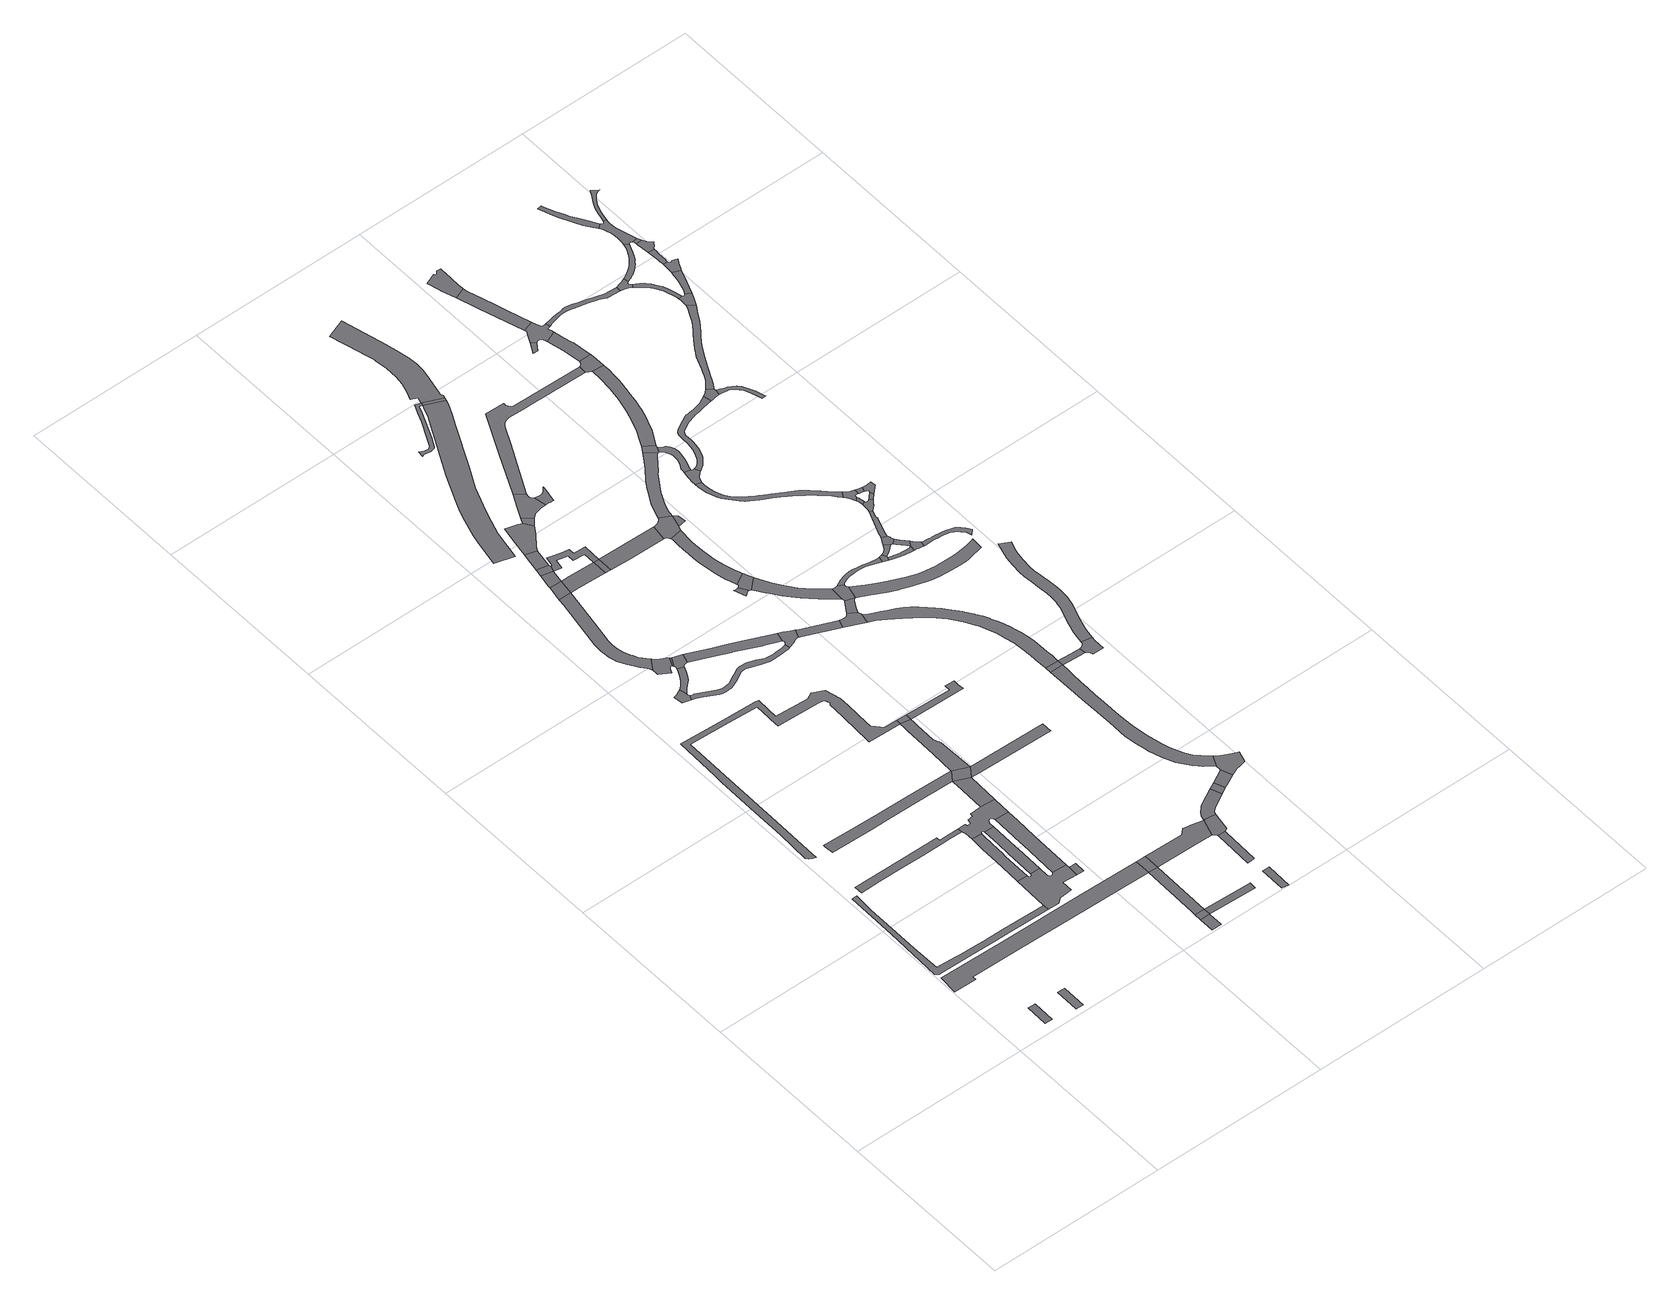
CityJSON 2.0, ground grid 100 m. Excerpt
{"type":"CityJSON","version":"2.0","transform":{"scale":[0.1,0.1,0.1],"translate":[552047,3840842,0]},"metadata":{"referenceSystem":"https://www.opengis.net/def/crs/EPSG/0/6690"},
"CityObjects":{
"road1":{"type":"Road","geometry":[{"type":"MultiSurface","lod":"1","boundaries":[[[0,1,2,3]]]}]},
"road2":{"type":"Road","geometry":[{"type":"MultiSurface","lod":"1","boundaries":[[[4,5,6,7,8]]]}]},
"road3":{"type":"Road","geometry":[{"type":"MultiSurface","lod":"1","boundaries":[[[9,10,11,12,13,14,15,16,17,18,19,20,21,22,23,24,25,26,27,28]]]}]},
"road4":{"type":"Road","attributes":{"RoadStructureAttribute.sectionType":"1"},"geometry":[{"type":"MultiSurface","lod":"1","boundaries":[[[29,30,31,32,33,34,35,36,37,38,39,40,41]]]}]},
"road5":{"type":"Road","attributes":{"RoadStructureAttribute.sectionType":"1"},"geometry":[{"type":"MultiSurface","lod":"1","boundaries":[[[42,43,44,45,46,47,48,49,50,51,52,53,54,55,56]]]}]},
"road6":{"type":"Road","attributes":{"RoadStructureAttribute.sectionType":"1"},"geometry":[{"type":"MultiSurface","lod":"1","boundaries":[[[57,58,59,60,61,62,63,64,65,66,67,68,69,70]]]}]},
"road7":{"type":"Road","geometry":[{"type":"MultiSurface","lod":"1","boundaries":[[[71,18,17,72,73,74,75,76,77,78,79,80,81,82,83,84,85,86,87,88,89,90,91,92]]]}]},
"road8":{"type":"Road","geometry":[{"type":"MultiSurface","lod":"1","boundaries":[[[93,94,95,96,97,71,92,98,99,100,101,102]]]}]},
"road9":{"type":"Road","geometry":[{"type":"MultiSurface","lod":"1","boundaries":[[[103,104,105,106,107,108,109,110,111,112]]]}]},
"road10":{"type":"Road","attributes":{"RoadStructureAttribute.sectionType":"1"},"geometry":[{"type":"MultiSurface","lod":"1","boundaries":[[[113,114,115,116,117,118,119,120,121,122,123,124,125,126,127,128,129,130,131,132,133,134,135,136,137,138,139,140,141,142,143,144,145,146,147,148,149,150,151]]]}]},
"road11":{"type":"Road","geometry":[{"type":"MultiSurface","lod":"1","boundaries":[[[152,153,154,88,87,155,156,157]]]}]},
"road12":{"type":"Road","geometry":[{"type":"MultiSurface","lod":"1","boundaries":[[[158,159,79,78]]]}]},
"road13":{"type":"Road","attributes":{"RoadStructureAttribute.sectionType":"1"},"geometry":[{"type":"MultiSurface","lod":"1","boundaries":[[[160,161,162,163,164,165,103,112,166,167,168,169,170,171]]]}]},
"road14":{"type":"Road","geometry":[{"type":"MultiSurface","lod":"1","boundaries":[[[172,173,174,175,176,177,178,56,55,179,93,102,180,181,152,157,182,183,184,185,186,187,188]]]}]},
"road15":{"type":"Road","attributes":{"RoadStructureAttribute.sectionType":"1"},"geometry":[{"type":"MultiSurface","lod":"1","boundaries":[[[186,189,190,81,80,191,192,187]]]}]},
"road16":{"type":"Road","geometry":[{"type":"MultiSurface","lod":"1","boundaries":[[[193,194,195,196,197,198,199,200,201,202,203,204,205,206]]]}]},
"road17":{"type":"Road","attributes":{"RoadStructureAttribute.sectionType":"1"},"geometry":[{"type":"MultiSurface","lod":"1","boundaries":[[[207,208,209,210,211,212,213,214,215,216,217,218,219,220,198,197,221,222,223,224,225,226,227,228,229,230,231,232]]]}]},
"road18":{"type":"Road","attributes":{"RoadStructureAttribute.sectionType":"1"},"geometry":[{"type":"MultiSurface","lod":"1","boundaries":[[[233,234,235,236,237,238,239]]]}]},
"road19":{"type":"Road","attributes":{"RoadStructureAttribute.sectionType":"1"},"geometry":[{"type":"MultiSurface","lod":"1","boundaries":[[[206,205,240,241]]]}]},
"road20":{"type":"Road","geometry":[{"type":"MultiSurface","lod":"1","boundaries":[[[242,234,233,243]]]}]},
"road21":{"type":"Road","geometry":[{"type":"MultiSurface","lod":"1","boundaries":[[[244,241,240,245,246,247,160,171,248,249,250,251]]]}]},
"road22":{"type":"Road","attributes":{"RoadStructureAttribute.sectionType":"1"},"geometry":[{"type":"MultiSurface","lod":"1","boundaries":[[[40,252,253,242,243,254]]]}]},
"road23":{"type":"Road","geometry":[{"type":"MultiSurface","lod":"1","boundaries":[[[69,255,172,188,256]]]}]},
"road24":{"type":"Road","geometry":[{"type":"MultiSurface","lod":"1","boundaries":[[[257,207,232,258]]]}]},
"road25":{"type":"Road","attributes":{"RoadStructureAttribute.sectionType":"1"},"geometry":[{"type":"MultiSurface","lod":"1","boundaries":[[[259,260,261,262,263,264,265,266,267,268,269,270,271,272,273,274,275,276,277,278,110,109,279,280,281,282,283,284,285,286,287,288,289,290,291,292,293,294,295,296,297,298,299,300,301,302]]]}]},
"road26":{"type":"Road","geometry":[{"type":"MultiSurface","lod":"1","boundaries":[[[303,41,40,254,304]]]}]},
"road27":{"type":"Road","attributes":{"RoadStructureAttribute.sectionType":"1"},"geometry":[{"type":"MultiSurface","lod":"1","boundaries":[[[305,306,257,258,307]]]}]},
"road28":{"type":"Road","geometry":[{"type":"MultiSurface","lod":"1","boundaries":[[[70,69,256,308]]]}]},
"road29":{"type":"Road","attributes":{"RoadStructureAttribute.sectionType":"1"},"geometry":[{"type":"MultiSurface","lod":"1","boundaries":[[[309,310,311,312,313,243,233]]]}]},
"road30":{"type":"Road","geometry":[{"type":"MultiSurface","lod":"1","boundaries":[[[314,305,307,315,316]]]}]},
"road31":{"type":"Road","attributes":{"RoadStructureAttribute.sectionType":"1"},"geometry":[{"type":"MultiSurface","lod":"1","boundaries":[[[317,318,314,316,319]]]}]},
"road32":{"type":"Road","attributes":{"RoadStructureAttribute.sectionType":"7"},"geometry":[{"type":"MultiSurface","lod":"1","boundaries":[[[320,258,232,321,322,323]]]}]},
"road33":{"type":"Road","geometry":[{"type":"MultiSurface","lod":"1","boundaries":[[[150,324,325,326,70,308,327,328,329,330,331,332]]]}]},
"road34":{"type":"Road","attributes":{"RoadStructureAttribute.sectionType":"1"},"geometry":[{"type":"MultiSurface","lod":"1","boundaries":[[[333,334,335,251,250,336,337,338,339,340,341,342,343]]]}]},
"road35":{"type":"Road","geometry":[{"type":"MultiSurface","lod":"1","boundaries":[[[151,150,332,344]]]}]},
"road36":{"type":"Road","geometry":[{"type":"MultiSurface","lod":"1","boundaries":[[[345,346,347,348,349,350,351,315,307,352,353,354,355,356,323,357]]]}]},
"road37":{"type":"Road","geometry":[{"type":"MultiSurface","lod":"1","boundaries":[[[358,359,317,319,360,361,362,363,364]]]}]},
"road38":{"type":"Road","attributes":{"RoadStructureAttribute.sectionType":"1"},"geometry":[{"type":"MultiSurface","lod":"1","boundaries":[[[365,366,367,368,369,304,254,370,371,372,373,374]]]}]},
"road39":{"type":"Road","geometry":[{"type":"MultiSurface","lod":"1","boundaries":[[[323,322,375,357]]]}]},
"road40":{"type":"Road","geometry":[{"type":"MultiSurface","lod":"1","boundaries":[[[376,377,378,379,380,308,256]]]}]},
"road41":{"type":"Road","attributes":{"RoadStructureAttribute.sectionType":"1"},"geometry":[{"type":"MultiSurface","lod":"1","boundaries":[[[381,363,362,382,383]]]}]},
"road42":{"type":"Road","geometry":[{"type":"MultiSurface","lod":"1","boundaries":[[[384,385,386,387,388]]]}]},
"road43":{"type":"Road","geometry":[{"type":"MultiSurface","lod":"1","boundaries":[[[389,390,343,342,391,392,302,301,393,394,395,396,397]]]}]},
"road44":{"type":"Road","attributes":{"RoadStructureAttribute.sectionType":"1"},"geometry":[{"type":"MultiSurface","lod":"1","boundaries":[[[398,399,400,401,402,403,404,405,406,407,408,409,410,411,412,413,414,415,416,417,418,419]]]}]},
"road45":{"type":"Road","attributes":{"RoadStructureAttribute.sectionType":"1"},"geometry":[{"type":"MultiSurface","lod":"1","boundaries":[[[420,421,422,423,424,425,426,427]]]}]},
"road46":{"type":"Road","geometry":[{"type":"MultiSurface","lod":"1","boundaries":[[[428,429,430,431,432,433,344,332]]]}]},
"road47":{"type":"Road","geometry":[{"type":"MultiSurface","lod":"1","boundaries":[[[434,435,381,383,436,437,438,439,440,441,442,443,444,445,446]]]}]},
"road48":{"type":"Road","attributes":{"RoadStructureAttribute.sectionType":"1"},"geometry":[{"type":"MultiSurface","lod":"1","boundaries":[[[447,357,375,448,449,450,451]]]}]},
"road49":{"type":"Road","geometry":[{"type":"MultiSurface","lod":"1","boundaries":[[[452,453,374,373,454,420,427,455,456]]]}]},
"road50":{"type":"Road","attributes":{"RoadStructureAttribute.sectionType":"1"},"geometry":[{"type":"MultiSurface","lod":"1","boundaries":[[[457,397,396,458,459,460,461]]]}]},
"road51":{"type":"Road","geometry":[{"type":"MultiSurface","lod":"1","boundaries":[[[462,463,464,465,466,467,468,469,470,442,441]]]}]},
"road52":{"type":"Road","geometry":[{"type":"MultiSurface","lod":"1","boundaries":[[[471,472,473,474,475,476,477,478]]]}]},
"road53":{"type":"Road","attributes":{"RoadStructureAttribute.sectionType":"1"},"geometry":[{"type":"MultiSurface","lod":"1","boundaries":[[[479,480,481,482,483,484,485,486,487,488,489,490,491,492,493,494,495,496,497,498,499,500,501,398,502]]]}]},
"road54":{"type":"Road","attributes":{"RoadStructureAttribute.sectionType":"1"},"geometry":[{"type":"MultiSurface","lod":"1","boundaries":[[[503,504,505,478,477,506,507]]]}]},
"road55":{"type":"Road","attributes":{"RoadStructureAttribute.sectionType":"1"},"geometry":[{"type":"MultiSurface","lod":"1","boundaries":[[[508,509,510,511,512,513,452,456,514,515,516,517,518]]]}]},
"road56":{"type":"Road","attributes":{"RoadStructureAttribute.sectionType":"1"},"geometry":[{"type":"MultiSurface","lod":"1","boundaries":[[[519,520,521,522,523,524,525,526,527,528,529,530,531,532,533,534,535,536,537,538,539,540,541,542,543,544,545,546,547,548,504,503]]]}]},
"road57":{"type":"Road","geometry":[{"type":"MultiSurface","lod":"1","boundaries":[[[549,550,551,552,461,460,553,554,555]]]}]},
"road58":{"type":"Road","attributes":{"RoadStructureAttribute.sectionType":"1"},"geometry":[{"type":"MultiSurface","lod":"1","boundaries":[[[556,557,558,559,560,507,506,561,562,563,564,565,566,567,568,569]]]}]},
"road59":{"type":"Road","geometry":[{"type":"MultiSurface","lod":"1","boundaries":[[[570,571,572,573,574,575,576,451,450,577,578,535,534,579,580]]]}]},
"road60":{"type":"Road","geometry":[{"type":"MultiSurface","lod":"1","boundaries":[[[581,508,518,582]]]}]},
"road61":{"type":"Road","attributes":{"RoadStructureAttribute.sectionType":"1"},"geometry":[{"type":"MultiSurface","lod":"1","boundaries":[[[583,549,555,584,585,586,587,588]]]}]},
"road62":{"type":"Road","geometry":[{"type":"MultiSurface","lod":"1","boundaries":[[[589,590,580,579]]]}]},
"road63":{"type":"Road","geometry":[{"type":"MultiSurface","lod":"1","boundaries":[[[502,398,419,591]]]}]},
"road64":{"type":"Road","attributes":{"RoadStructureAttribute.sectionType":"1"},"geometry":[{"type":"MultiSurface","lod":"1","boundaries":[[[592,581,582,593,594]]]}]},
"road65":{"type":"Road","geometry":[{"type":"MultiSurface","lod":"1","boundaries":[[[595,596,569,568,597,598,583,588,599,600,601,602,603,604]]]}]},
"road66":{"type":"Road","attributes":{"RoadStructureAttribute.sectionType":"1"},"geometry":[{"type":"MultiSurface","lod":"1","boundaries":[[[605,606,607,608,609,610,611,612,613,614,615,616,617,618,619,620,621,622,623,624,625,626,627,628,629,630,631,632,633,634,635,636,637,554,553,638,639,640,641,642,643,644,645,646,647,648,649,650,651,652,653,654,655,656,657]]]}]},
"road67":{"type":"Road","attributes":{"RoadStructureAttribute.sectionType":"1"},"geometry":[{"type":"MultiSurface","lod":"1","boundaries":[[[658,659,660,661,662,663,664,665,666,667,668,669,670,671,672,673,674,675,676,677,678,502,591]]]}]},
"road68":{"type":"Road","attributes":{"RoadStructureAttribute.sectionType":"1"},"geometry":[{"type":"MultiSurface","lod":"1","boundaries":[[[679,680,681,682,683,684,685,686,687,688,689,690,691,692,693,694,695,696,697,698,699,700,701,702,703,704,705,706,707,708,709,710,711,712,713,714,715,716]]]}]},
"road69":{"type":"Road","geometry":[{"type":"MultiSurface","lod":"1","boundaries":[[[717,718,719,693,692,592,594,720,721,722,723]]]}]},
"road70":{"type":"Road","attributes":{"RoadStructureAttribute.sectionType":"1"},"geometry":[{"type":"MultiSurface","lod":"1","boundaries":[[[724,725,726,727,728,729,730,731,732,570,580,733,734,735,736,737,738,739,740,741,742,743,744,745,746,747]]]}]},
"road71":{"type":"Road","attributes":{"RoadStructureAttribute.sectionType":"1"},"geometry":[{"type":"MultiSurface","lod":"1","boundaries":[[[748,749,750,751,752,753,754,755,756,434,446,757,758,759,760,761,762,763,764,765,766,767]]]}]},
"road72":{"type":"Road","geometry":[{"type":"MultiSurface","lod":"1","boundaries":[[[656,679,716,657]]]}]},
"road73":{"type":"Road","attributes":{"RoadStructureAttribute.sectionType":"1"},"geometry":[{"type":"MultiSurface","lod":"1","boundaries":[[[768,769,770,771,772,773,774,775,776,777,778,604,603,779,780,781,782,783,784,785,786,787,788,789,790]]]}]},
"road74":{"type":"Road","attributes":{"RoadStructureAttribute.sectionType":"1"},"geometry":[{"type":"MultiSurface","lod":"1","boundaries":[[[791,792,793,657,716,794,795,796]]]}]},
"road75":{"type":"Road","geometry":[{"type":"MultiSurface","lod":"1","boundaries":[[[797,798,799,800,801,802,803,804,805,806,807,808]]]}]},
"road76":{"type":"Road","geometry":[{"type":"MultiSurface","lod":"1","boundaries":[[[809,724,747,810,811,812]]]}]},
"road77":{"type":"Road","geometry":[{"type":"MultiSurface","lod":"1","boundaries":[[[813,814,790,789,815,816,817]]]}]},
"road78":{"type":"Road","attributes":{"RoadStructureAttribute.sectionType":"1"},"geometry":[{"type":"MultiSurface","lod":"1","boundaries":[[[818,819,820,821,822,823,824,825,826,827,828,829,830,811,810,831,832,833,834,835,836,837,838,839,840,841,797,808]]]}]},
"road79":{"type":"Road","attributes":{"RoadStructureAttribute.sectionType":"1"},"geometry":[{"type":"MultiSurface","lod":"1","boundaries":[[[842,843,844,845,846,847,848,849,850,851,852,853,854,855,856,857,858,859,860,600,599,861,862,863,864,865,866,867,868,869,870,871,872,873,874,875,876,877,878,879,880]]]}]},
"road80":{"type":"Road","geometry":[{"type":"MultiSurface","lod":"1","boundaries":[[[881,882,883,884,813,817,885,886,887,888]]]}]},
"road81":{"type":"Road","geometry":[{"type":"MultiSurface","lod":"1","boundaries":[[[889,890,891,892,796,795,893,894,895,896,897,898]]]}]},
"road82":{"type":"Road","attributes":{"RoadStructureAttribute.sectionType":"1"},"geometry":[{"type":"MultiSurface","lod":"1","boundaries":[[[899,900,901,902,903,904,905,816,815,906,907,908,909,910,911,912,913]]]}]},
"road83":{"type":"Road","attributes":{"RoadStructureAttribute.sectionType":"1"},"geometry":[{"type":"MultiSurface","lod":"1","boundaries":[[[800,914,915,916,917,918,919,920,921,922,923,924,925,926,927,928,929,930,931,932,933,934,935,936,937,938,939,940,941,942,943,944,945,946,947,948,949,950,951,952,953,954,955,956,957,958,959,960,961,962,963,964,965,801]]]}]},
"road84":{"type":"Road","geometry":[{"type":"MultiSurface","lod":"1","boundaries":[[[966,967,881,888,968,969,970,971,972,973]]]}]},
"road85":{"type":"Road","attributes":{"RoadStructureAttribute.sectionType":"1"},"geometry":[{"type":"MultiSurface","lod":"1","boundaries":[[[974,975,976,969,968,977,978,979,980,981,913,982]]]}]},
"road86":{"type":"Road","attributes":{"RoadStructureAttribute.sectionType":"1"},"geometry":[{"type":"MultiSurface","lod":"1","boundaries":[[[983,984,985,986,987,988,989,990,991,992,993,809,812,994,995,996,997,998,999,1000,1001,1002,1003,1004,1005,1006,1007,1008,1009,1010,1011,1012,1013]]]}]},
"road87":{"type":"Road","geometry":[{"type":"MultiSurface","lod":"1","boundaries":[[[1014,1015,982,913,912,1016,1017,1018,1019,1020]]]}]},
"road88":{"type":"Road","attributes":{"RoadStructureAttribute.sectionType":"7"},"geometry":[{"type":"MultiSurface","lod":"1","boundaries":[[[1021,1022,966,973,1023,1024,1025,1026,1027,1028]]]}]},
"road89":{"type":"Road","attributes":{"RoadStructureAttribute.sectionType":"1"},"geometry":[{"type":"MultiSurface","lod":"1","boundaries":[[[1029,1030,1031,1032,1033,1034,1035,1036,1037,1038,1039,1040,1041,1042,1043,1044,1045,1046,1047,1048,1049,1050,1051,1052,806,805,1053,1054,1055,1056,1057,1058,1059,1060,1061,1062,1063,1064,1065,1066,1067,1068,1069,1070,1071,1072,1073,1074,1075]]]}]},
"road90":{"type":"Road","geometry":[{"type":"MultiSurface","lod":"1","boundaries":[[[1076,1077,1078,1079]]]}]},
"road91":{"type":"Road","attributes":{"RoadStructureAttribute.sectionType":"1"},"geometry":[{"type":"MultiSurface","lod":"1","boundaries":[[[1080,1081,1082,1083,1084,1085,1086,1087,1088,1089,1090,1091,1092,1093,1094,1095,1096,1097,1098,1099,1100,1101,1102,889,898,1103,1104,1105,1106,1107,1108,1109,1110,1111,1112,1113,1114,1115,1116,1117,1118,1119,1120,1121]]]}]},
"road92":{"type":"Road","geometry":[{"type":"MultiSurface","lod":"1","boundaries":[[[1122,1123,1124,1125,1126,1127,1128,1129]]]}]},
"road93":{"type":"Road","geometry":[{"type":"MultiSurface","lod":"1","boundaries":[[[1130,1131,938,937,1132,1133,1134,1126,1125,1135,1136,1137,1138]]]}]},
"road94":{"type":"Road","geometry":[{"type":"MultiSurface","lod":"1","boundaries":[[[1139,1140,1141,1142,1129,1128,1143,1144,1021,1028,1145,1146,1147,1148,1149]]]}]},
"road95":{"type":"Road","attributes":{"RoadStructureAttribute.sectionType":"1"},"geometry":[{"type":"MultiSurface","lod":"1","boundaries":[[[1150,1151,1152,1153,1154,1155,1156,1157,1158,1159,1160,1161,1020,1019,1162,1163,1164,1165,1166,1167,1168,1169,1170,1171,1172,1173,1174,1175,1176]]]}]},
"road96":{"type":"Road","geometry":[{"type":"MultiSurface","lod":"1","boundaries":[[[1177,1178,1179,1180,767,766,983,1013,1181,1182]]]}]},
"road97":{"type":"Road","attributes":{"RoadStructureAttribute.sectionType":"1"},"geometry":[{"type":"MultiSurface","lod":"1","boundaries":[[[1183,1184,1185,1186,1149,1148,1187,1188]]]}]},
"road98":{"type":"Road","attributes":{"RoadStructureAttribute.sectionType":"1"},"geometry":[{"type":"MultiSurface","lod":"1","boundaries":[[[1189,1138,1137,1190,1191,1192,1193]]]}]},
"road99":{"type":"Road","geometry":[{"type":"MultiSurface","lod":"1","boundaries":[[[1194,1195,1196,1197,1198,1199,1200,1201,1202,1076,1079,1203,1204,1205,1206,1207,1208,1209,1210,1211,1212]]]}]},
"road100":{"type":"Road","attributes":{"RoadStructureAttribute.sectionType":"1"},"geometry":[{"type":"MultiSurface","lod":"1","boundaries":[[[1213,1214,1215,1216,1217,1218,1208,1207,1219,1177,1182]]]}]},
"road101":{"type":"Road","attributes":{"RoadStructureAttribute.sectionType":"1"},"geometry":[{"type":"MultiSurface","lod":"1","boundaries":[[[1220,1221,1222,1223,1224,1225,1226,1227,1228,1199,1198]]]}]},
"road102":{"type":"Road","geometry":[{"type":"MultiSurface","lod":"1","boundaries":[[[1229,1230,1231,1232,1233,1234,1235,1236,1226,1225,1237,1238,1239,1240,1241]]]}]},
"road103":{"type":"Road","geometry":[{"type":"MultiSurface","lod":"1","boundaries":[[[1242,1243,1244,1193,1192,1245,1246,1247,1183,1188,1248,1249,1250,1251]]]}]},
"road104":{"type":"Road","geometry":[{"type":"MultiSurface","lod":"1","boundaries":[[[1252,1253,1254,1029,1075,1255,1256,1257,1258,1259]]]}]},
"road105":{"type":"Road","geometry":[{"type":"MultiSurface","lod":"1","boundaries":[[[1260,1261,1262,1263,1264,1265,1266,1267,1268,1269,1270,1271,1272,1273,1274,1275,1276,1277,1278,1279,1280,1281,1282,1283,1284,1285,1286,1258,1257]]]}]},
"road106":{"type":"Road","attributes":{"RoadStructureAttribute.sectionType":"1"},"geometry":[{"type":"MultiSurface","lod":"1","boundaries":[[[1287,1288,1289,1290,1291,1292,1293,1294,1295,1296,1297,1298,1299,1300,1301,1212,1211,1302,1303,1304,1305,1306,1307,1308,1309,1310,1311,1312,1313,1314,1315,1316,1317,1318]]]}]},
"road107":{"type":"Road","attributes":{"RoadStructureAttribute.sectionType":"1"},"geometry":[{"type":"MultiSurface","lod":"1","boundaries":[[[1319,1320,1321,1322,1323,1324,1325,1326,1327,1328,1329,1330,1331,1332,1333,1334,1335,1336,1337,1338,1339,1252,1259,1340,1341,1342,1343,1344,1345,1346,1347,1348,1349,1350,1351,1352,1353,1354,1355,1356,1357,1358,1359,1360]]]}]},
"road108":{"type":"Road","geometry":[{"type":"MultiSurface","lod":"1","boundaries":[[[1361,1362,1363,1318,1317,1364,1365,1366,1367,1368,1369,1370]]]}]},
"road109":{"type":"Road","attributes":{"RoadStructureAttribute.sectionType":"1"},"geometry":[{"type":"MultiSurface","lod":"1","boundaries":[[[1371,1372,1373,1374,1375,1376,1377,1378,1379,1380,1381,1382,1367,1366,1383,1384,1385,1386,1387,1388,1389,1390,1391,1392,1393,1394,1395]]]}]},
"road110":{"type":"Road","geometry":[{"type":"MultiSurface","lod":"1","boundaries":[[[1396,1397,1398,1395,1394,1399,1400,1319,1360,1401,1402,1403]]]}]},
"road111":{"type":"Road","attributes":{"RoadStructureAttribute.sectionType":"1"},"geometry":[{"type":"MultiSurface","lod":"1","boundaries":[[[1404,1405,1406,1407,1408,1409,1410,1411,1412,1413,1414,1415,1361,1370,1416,1417,1418,1419,1420,1421,1422,1423,1424,1425,1426,1427]]]}]},
"road112":{"type":"Road","attributes":{"RoadStructureAttribute.sectionType":"1"},"geometry":[{"type":"MultiSurface","lod":"1","boundaries":[[[1428,1429,1430,1431,1432,1433,1434,1396,1403,1435,1436,1437,1438,1439]]]}]},
"road113":{"type":"Road","geometry":[{"type":"MultiSurface","lod":"1","boundaries":[[[1440,1441,1442,1443,1444,1445,1446,1447,1448,1449,1450,1451,1452,1453,1454,1455,1456,1457,1458,1459,1460,1461,1462,1463]]]}]},
"road114":{"type":"Road","geometry":[{"type":"MultiSurface","lod":"1","boundaries":[[[1464,1465,1466,1467,1468,1428,1439,1469,1470,1471,1472,1473]]]}]},
"road115":{"type":"Road","attributes":{"RoadStructureAttribute.sectionType":"1"},"geometry":[{"type":"MultiSurface","lod":"1","boundaries":[[[1474,1475,1476,1477,1478,1467,1466,1479,1480,1481,1482,1483,1484]]]}]},
"road116":{"type":"Road","geometry":[{"type":"MultiSurface","lod":"1","boundaries":[[[1485,1486,1487,1488,1489,1463,1462,1490,1491,1492,1493,1494,1495,1404,1427,1496,1497,1498,1499,1500,1501,1502,1503,1504,1505,1506]]]}]},
"road117":{"type":"Road","geometry":[{"type":"MultiSurface","lod":"1","boundaries":[[[1499,1498,1507,1508,1509]]]}]},
"road118":{"type":"Road","geometry":[{"type":"MultiSurface","lod":"1","boundaries":[[[1510,1511,1509,1508,1512,1513,1474,1484,1514,1515,1516]]]}]},
"road119":{"type":"Road","geometry":[{"type":"MultiSurface","lod":"1","boundaries":[[[1517,1518,1519,1520,1521,1522,1523,1524,1525,1526,1527,1528,1529,1530,1531,1485,1506]]]}]}
},
"vertices":[
[247,185,0],[205,186,0],[203,60,0],[245,60,0],
[418,173,0],[401,173,0],[376,174,0],[374,37,0],[416,36,0],
[25,1255,0],[18,960,0],[10,634,0],[26,621,0],[130,619,0],[222,618,0],[331,616,0],[447,614,0],[686,610,0],[686,643,0],[439,648,0],[335,650,0],[237,652,0],[184,653,0],[156,655,0],[44,662,0],[42,827,0],[44,959,0],[46,1144,0],[52,1254,0],
[865,582,0],[386,590,0],[18,599,0],[7,488,0],[135,485,0],[136,507,0],[139,507,0],[140,507,0],[352,503,0],[524,500,0],[648,497,0],[1198,487,0],[1198,576,0],
[601,1277,0],[580,1277,0],[581,1297,0],[563,1297,0],[455,1298,0],[168,1301,0],[84,1302,0],[85,1255,0],[195,1255,0],[358,1255,0],[444,1254,0],[594,1252,0],[623,1252,0],[693,1251,0],[693,1276,0],
[727,1586,0],[642,1588,0],[469,1593,0],[326,1597,0],[144,1603,0],[142,1590,0],[147,1541,0],[378,1536,0],[474,1534,0],[482,1534,0],[649,1531,0],[783,1529,0],[869,1527,0],[910,1582,0],
[692,839,0],[747,608,0],[757,615,0],[775,629,0],[820,632,0],[847,634,0],[849,697,0],[931,693,0],[932,751,0],[933,774,0],[855,777,0],[847,770,0],[835,762,0],[829,767,0],[825,770,0],[822,782,0],[823,835,0],[769,837,0],[767,826,0],[759,824,0],[752,826,0],[747,836,0],
[702,1185,0],[701,1162,0],[699,1098,0],[696,997,0],[694,901,0],[751,1004,0],[752,1021,0],[754,1101,0],[756,1169,0],[758,1181,0],
[270,2800,0],[255,2793,0],[244,2787,0],[238,2784,0],[220,2780,0],[223,2728,0],[270,2717,0],[283,2742,0],[278,2748,0],[278,2760,0],
[849,1996,0],[804,2048,0],[805,2076,0],[809,2213,0],[811,2273,0],[788,2356,0],[728,2386,0],[691,2368,0],[505,2379,0],[509,2511,0],[490,2512,0],[277,2522,0],[48,2532,0],[40,2271,0],[39,2220,0],[34,1939,0],[32,1783,0],[24,1595,0],[32,1581,0],[50,1571,0],[66,1566,0],[66,1595,0],[72,1895,0],[78,2244,0],[83,2501,0],[286,2492,0],[478,2483,0],[474,2344,0],[473,2325,0],[714,2314,0],[744,2311,0],[755,2280,0],[747,2271,0],[743,2172,0],[738,2060,0],[736,1995,0],[735,1973,0],[920,1966,0],[921,1994,0],
[778,1182,0],[776,1077,0],[774,1005,0],[826,1000,0],[827,1018,0],[830,1180,0],
[972,692,0],[973,750,0],
[346,2910,0],[334,2886,0],[319,2857,0],[307,2836,0],[297,2824,0],[288,2815,0],[292,2777,0],[300,2785,0],[339,2822,0],[352,2839,0],[366,2869,0],[379,2898,0],
[865,1315,0],[802,1312,0],[797,1294,0],[767,1289,0],[763,1266,0],[740,1261,0],[737,1276,0],[703,1233,0],[763,1189,0],[771,1189,0],[831,1212,0],[838,1225,0],[848,1230,0],[858,1225,0],[866,1212,0],[945,1209,0],[948,1311,0],
[861,1024,0],[860,1001,0],[939,1009,0],[943,1143,0],
[351,2997,0],[330,3009,0],[314,3018,0],[306,3025,0],[295,3037,0],[255,2977,0],[255,2955,0],[255,2942,0],[311,2908,0],[320,2931,0],[327,2939,0],[335,2942,0],[342,2940,0],[363,2989,0],
[210,3606,0],[204,3569,0],[150,3278,0],[147,3229,0],[148,3202,0],[150,3172,0],[158,3145,0],[162,3130,0],[186,3082,0],[210,3047,0],[220,3028,0],[233,3015,0],[242,3002,0],[250,2986,0],[287,3044,0],[266,3071,0],[253,3087,0],[243,3110,0],[236,3120,0],[231,3134,0],[223,3154,0],[215,3193,0],[212,3229,0],[215,3255,0],[239,3384,0],[278,3605,0],
[1245,99,0],[1189,96,0],[1188,12,0],[1243,13,0],[1243,20,0],[1244,96,0],[1244,98,0],
[347,2936,0],[372,2983,0],
[1190,139,0],[1245,137,0],
[394,2975,0],[348,2932,0],[350,2929,0],[350,2924,0],[384,2906,0],[393,2910,0],[409,2912,0],[425,2964,0],
[1191,164,0],[1191,162,0],[1252,485,0],
[870,1497,0],[953,1488,0],
[226,3692,0],[293,3690,0],
[810,2696,0],[782,2694,0],[752,2692,0],[706,2696,0],[666,2715,0],[633,2727,0],[619,2732,0],[593,2733,0],[581,2732,0],[561,2729,0],[529,2712,0],[508,2701,0],[488,2690,0],[473,2683,0],[460,2680,0],[443,2677,0],[430,2677,0],[403,2686,0],[304,2735,0],[293,2735,0],[290,2709,0],[323,2694,0],[394,2657,0],[410,2652,0],[416,2652,0],[429,2650,0],[448,2651,0],[460,2652,0],[477,2656,0],[506,2671,0],[546,2693,0],[558,2697,0],[564,2702,0],[574,2703,0],[590,2704,0],[609,2699,0],[667,2679,0],[697,2669,0],[711,2666,0],[728,2666,0],[771,2667,0],[830,2671,0],[840,2675,0],[834,2702,0],
[1228,575,0],[1252,575,0],
[242,3779,0],[228,3704,0],[305,3762,0],
[993,1544,0],
[1510,89,0],[1517,89,0],[1518,109,0],[1519,129,0],[1510,129,0],
[250,3823,0],[317,3798,0],[313,3806,0],
[270,3930,0],[265,3906,0],[331,3911,0],
[341,3689,0],[327,3604,0],[485,3597,0],[488,3686,0],
[919,1937,0],[918,1909,0],[914,1718,0],[989,1753,0],[983,1767,0],[972,1791,0],[975,1908,0],[976,1935,0],[976,1957,0],
[675,2858,0],[625,2880,0],[553,2910,0],[420,2909,0],[539,2858,0],[612,2826,0],[615,2825,0],[750,2765,0],[754,2763,0],[839,2729,0],[854,2782,0],
[977,1992,0],
[520,3786,0],[452,3789,0],[454,3823,0],[424,3828,0],[376,3839,0],[337,3848,0],[327,3796,0],[350,3754,0],[361,3809,0],[422,3794,0],[423,3757,0],[488,3753,0],[519,3685,0],
[305,4118,0],[290,4036,0],[346,3938,0],[394,3997,0],[425,4044,0],[392,4090,0],[372,4099,0],
[1546,590,0],[1529,593,0],[1503,599,0],[1498,595,0],[1472,571,0],[1265,485,0],[1549,479,0],[1557,479,0],[1579,478,0],[1611,575,0],
[517,3596,0],
[985,1487,0],[1177,1483,0],[1431,1478,0],[1430,1535,0],[1216,1539,0],
[409,4124,0],[452,4077,0],[454,4080,0],
[1653,148,0],[1633,148,0],[1613,148,0],[1610,8,0],[1650,3,0],
[911,2754,0],[881,2771,0],[844,2721,0],[842,2713,0],[871,2685,0],[890,2695,0],[901,2699,0],[910,2699,0],[931,2743,0],
[522,4971,0],[518,4958,0],[494,4898,0],[467,4848,0],[315,4554,0],[286,4493,0],[246,4405,0],[220,4343,0],[205,4305,0],[166,4182,0],[152,4125,0],[124,3981,0],[231,3952,0],[262,4116,0],[288,4196,0],[325,4299,0],[371,4409,0],[433,4527,0],[553,4768,0],[590,4836,0],[619,4902,0],[626,4924,0],
[1600,457,0],[1600,451,0],[1593,235,0],[1593,232,0],[1614,234,0],[1635,235,0],[1643,449,0],[1643,456,0],
[1241,1950,0],[1291,1949,0],[1291,1986,0],[1291,2014,0],[1239,2016,0],[1238,1984,0],
[478,4262,0],[440,4186,0],[477,4098,0],[490,4103,0],[503,4106,0],[520,4109,0],[539,4110,0],[553,4111,0],[541,4181,0],[538,4183,0],[526,4193,0],[523,4206,0],[528,4226,0],
[732,3680,0],[637,3591,0],[714,3590,0],[836,3588,0],[849,3677,0],
[1612,578,0],[1626,572,0],[1599,459,0],[1659,467,0],[1677,568,0],
[940,2738,0],[930,2692,0],[1094,2619,0],[1112,2612,0],[1129,2658,0],
[571,4111,0],[579,4110,0],[599,4110,0],[600,4116,0],[613,4181,0],[618,4207,0],[596,4182,0],[581,4174,0],[561,4176,0],
[891,3121,0],[883,3121,0],[873,3123,0],[897,3059,0],[915,3074,0],[924,3077,0],[931,3076,0],[900,3123,0],
[496,4999,0],[474,4951,0],[450,4894,0],[409,4812,0],[378,4749,0],[369,4743,0],[361,4740,0],[352,4741,0],[341,4744,0],[315,4756,0],[311,4720,0],[325,4728,0],[332,4727,0],[344,4724,0],[357,4722,0],[364,4721,0],[375,4723,0],[385,4727,0],[393,4733,0],[419,4784,0],[486,4933,0],[503,4975,0],[506,4978,0],[528,4989,0],
[977,3180,0],[911,3142,0],[912,3134,0],[938,3072,0],[998,3128,0],
[1764,709,0],[1679,663,0],[1659,651,0],[1653,644,0],[1635,625,0],[1620,603,0],[1681,578,0],[1685,586,0],[1693,594,0],[1703,603,0],[1786,649,0],
[972,3192,0],[964,3210,0],[959,3223,0],[949,3261,0],[944,3278,0],[940,3299,0],[935,3323,0],[931,3352,0],[929,3378,0],[927,3403,0],[925,3436,0],[924,3464,0],[924,3492,0],[926,3517,0],[929,3559,0],[932,3580,0],[863,3565,0],[864,3558,0],[864,3547,0],[864,3532,0],[863,3511,0],[862,3476,0],[862,3439,0],[862,3402,0],[864,3372,0],[869,3320,0],[878,3258,0],[891,3202,0],[894,3194,0],[909,3155,0],
[1186,2670,0],[1176,2659,0],[1169,2655,0],[1153,2655,0],[1222,2564,0],[1234,2622,0],[1229,2641,0],
[1165,2893,0],[1112,2945,0],[1072,2999,0],[1042,3046,0],[1033,3061,0],[948,3061,0],[980,3015,0],[992,2999,0],[1027,2948,0],[1083,2885,0],[1144,2824,0],[1214,2765,0],[1226,2754,0],[1231,2835,0],
[902,3708,0],[899,3701,0],[893,3694,0],[885,3687,0],[878,3683,0],[869,3680,0],[860,3678,0],[846,3586,0],[855,3582,0],[942,3604,0],[961,3676,0],
[1803,729,0],[1824,671,0],
[1229,2736,0],[1234,2652,0],[1236,2658,0],[1239,2665,0],[1266,2710,0],[1277,2721,0],
[986,3610,0],[982,3657,0],
[631,4941,0],
[1879,770,0],[1838,678,0],[1904,711,0],
[1252,2831,0],[1241,2831,0],[1230,2746,0],[1231,2742,0],[1280,2721,0],[1299,2796,0],[1295,2803,0],[1293,2809,0],[1294,2816,0],[1265,2834,0],
[1747,1841,0],[1746,1878,0],[1745,1926,0],[1742,1967,0],[1738,2009,0],[1732,2050,0],[1724,2082,0],[1716,2114,0],[1704,2147,0],[1692,2178,0],[1678,2209,0],[1678,2210,0],[1662,2244,0],[1660,2247,0],[1643,2276,0],[1639,2282,0],[1624,2304,0],[1606,2329,0],[1585,2356,0],[1564,2383,0],[1546,2405,0],[1523,2430,0],[1496,2458,0],[1468,2484,0],[1441,2507,0],[1413,2527,0],[1381,2544,0],[1363,2553,0],[1343,2562,0],[1313,2576,0],[1285,2590,0],[1264,2599,0],[1247,2609,0],[1259,2548,0],[1305,2517,0],[1363,2477,0],[1443,2418,0],[1489,2376,0],[1527,2334,0],[1570,2274,0],[1574,2266,0],[1600,2219,0],[1605,2208,0],[1621,2170,0],[1632,2142,0],[1641,2117,0],[1652,2065,0],[1662,2018,0],[1668,1978,0],[1671,1908,0],[1671,1873,0],[1674,1800,0],[1746,1799,0],
[636,4955,0],[636,4957,0],[630,4974,0],[657,5088,0],[669,5141,0],[671,5192,0],[668,5246,0],[658,5307,0],[641,5382,0],[579,5630,0],[472,5591,0],[516,5425,0],[522,5399,0],[537,5343,0],[538,5332,0],[546,5261,0],[545,5192,0],[536,5139,0],[522,5087,0],[503,5039,0],[537,5021,0],
[1674,1764,0],[1673,1670,0],[1675,1535,0],[1677,1340,0],[1675,1225,0],[1683,1166,0],[1698,1088,0],[1699,1083,0],[1722,1011,0],[1750,944,0],[1796,879,0],[1802,873,0],[1832,840,0],[1880,805,0],[1908,864,0],[1896,873,0],[1865,904,0],[1841,931,0],[1840,932,0],[1819,964,0],[1803,998,0],[1788,1036,0],[1776,1080,0],[1773,1096,0],[1768,1121,0],[1759,1163,0],[1752,1205,0],[1746,1256,0],[1743,1300,0],[1741,1348,0],[1741,1402,0],[1741,1459,0],[1741,1523,0],[1742,1576,0],[1743,1630,0],[1744,1683,0],[1745,1722,0],[1746,1764,0],
[1991,817,0],[1954,835,0],[1925,852,0],[1941,726,0],[1971,734,0],[2002,740,0],[2022,804,0],
[1118,4076,0],[1098,4044,0],[1059,3990,0],[1013,3929,0],[983,3884,0],[977,3874,0],[959,3841,0],[936,3797,0],[905,3717,0],[969,3716,0],[984,3756,0],[994,3780,0],[1009,3809,0],[1011,3815,0],[1028,3842,0],[1041,3863,0],[1083,3924,0],[1090,3929,0],[1103,3946,0],[1116,3964,0],[1132,3984,0],[1146,4003,0],[1158,4017,0],[1170,4029,0],
[868,4692,0],[846,4692,0],[830,4703,0],[824,4712,0],[821,4720,0],[820,4728,0],[821,4738,0],[714,4740,0],[600,4509,0],[680,4517,0],[724,4612,0],[735,4628,0],[742,4634,0],[756,4644,0],[768,4648,0],[783,4650,0],[865,4648,0],[920,4648,0],[1243,4642,0],[1244,4686,0],
[1514,2845,0],[1489,2848,0],[1464,2853,0],[1442,2858,0],[1414,2862,0],[1388,2866,0],[1366,2867,0],[1342,2864,0],[1322,2859,0],[1301,2851,0],[1281,2841,0],[1299,2823,0],[1309,2829,0],[1328,2837,0],[1348,2842,0],[1371,2845,0],[1398,2846,0],[1419,2846,0],[1445,2842,0],[1472,2834,0],[1498,2824,0],[1525,2814,0],[1533,2845,0],
[1857,1793,0],[1842,1793,0],[1821,1794,0],[1849,1758,0],[1879,1757,0],[1874,1792,0],
[1184,3853,0],[1177,3815,0],[1173,3779,0],[1173,3761,0],[1205,3751,0],[1209,3767,0],[1218,3782,0],[1237,3802,0],[1248,3810,0],[1233,3838,0],[1221,3837,0],[1218,3844,0],
[1138,4109,0],[1177,4029,0],[1190,4059,0],[1193,4069,0],
[1552,2850,0],[1537,2846,0],[1552,2804,0],[1563,2821,0],[1563,2826,0],
[1219,3854,0],[1225,3873,0],[1233,3894,0],[1241,3921,0],[1248,3949,0],[1250,3975,0],[1247,4000,0],[1238,4021,0],[1229,4032,0],[1223,4036,0],[1218,4037,0],[1209,4042,0],[1196,4050,0],[1185,4024,0],[1195,4014,0],[1204,4000,0],[1210,3986,0],[1215,3969,0],[1215,3953,0],[1212,3933,0],[1207,3915,0],[1200,3899,0],[1184,3875,0],[1187,3866,0],
[1932,2648,0],[1911,2642,0],[1895,2639,0],[1886,2638,0],[1861,2635,0],[1832,2632,0],[1808,2631,0],[1776,2630,0],[1748,2630,0],[1727,2631,0],[1702,2633,0],[1648,2640,0],[1641,2641,0],[1603,2649,0],[1551,2668,0],[1542,2671,0],[1459,2708,0],[1424,2725,0],[1371,2753,0],[1288,2717,0],[1334,2693,0],[1361,2680,0],[1388,2667,0],[1416,2652,0],[1468,2629,0],[1480,2625,0],[1519,2610,0],[1573,2593,0],[1598,2585,0],[1628,2578,0],[1670,2570,0],[1713,2566,0],[1746,2563,0],[1787,2562,0],[1827,2563,0],[1844,2565,0],[1864,2569,0],[1940,2585,0],[1944,2652,0],
[1598,2893,0],[1587,2877,0],[1585,2873,0],[1569,2858,0],[1589,2842,0],[1606,2856,0],[1619,2868,0],[1630,2874,0],
[1908,1819,0],[1905,1807,0],[1897,1799,0],[1887,1794,0],[1893,1746,0],[1897,1738,0],[1901,1726,0],[1961,1724,0],[1964,1792,0],[1967,1810,0],
[1681,2801,0],[1676,2801,0],[1655,2801,0],[1631,2804,0],[1628,2804,0],[1601,2810,0],[1573,2817,0],[1569,2799,0],[1576,2796,0],[1607,2788,0],[1628,2783,0],[1635,2782,0],[1675,2775,0],[1687,2774,0],[1690,2807,0],
[1174,3739,0],[1177,3705,0],[1182,3682,0],[1189,3661,0],[1199,3635,0],[1212,3612,0],[1265,3546,0],[1284,3526,0],[1302,3515,0],[1321,3502,0],[1340,3488,0],[1356,3480,0],[1394,3462,0],[1446,3428,0],[1454,3422,0],[1473,3410,0],[1498,3395,0],[1524,3374,0],[1545,3357,0],[1568,3335,0],[1593,3313,0],[1617,3288,0],[1634,3269,0],[1651,3250,0],[1668,3279,0],[1655,3292,0],[1639,3306,0],[1617,3328,0],[1597,3347,0],[1576,3367,0],[1557,3385,0],[1538,3402,0],[1520,3416,0],[1503,3428,0],[1460,3450,0],[1408,3484,0],[1394,3491,0],[1377,3500,0],[1361,3510,0],[1356,3513,0],[1334,3526,0],[1316,3538,0],[1296,3553,0],[1277,3568,0],[1257,3586,0],[1240,3607,0],[1228,3625,0],[1220,3645,0],[1213,3670,0],[1209,3690,0],[1206,3708,0],[1204,3731,0],
[1622,2938,0],[1607,2913,0],[1636,2872,0],[1661,2892,0],[1654,2908,0],[1653,2914,0],[1651,2921,0],[1648,2925,0],
[1693,2852,0],[1688,2857,0],[1676,2872,0],[1640,2868,0],[1648,2859,0],[1660,2845,0],[1665,2840,0],[1682,2819,0],[1710,2833,0],
[1269,4625,0],[1271,4620,0],[1271,4616,0],[1271,4567,0],[1264,4485,0],[1249,4407,0],[1247,4397,0],[1229,4324,0],[1208,4261,0],[1184,4200,0],[1157,4144,0],[1201,4083,0],[1213,4106,0],[1226,4129,0],[1239,4152,0],[1252,4179,0],[1263,4212,0],[1274,4240,0],[1282,4264,0],[1289,4286,0],[1296,4322,0],[1304,4353,0],[1309,4378,0],[1315,4414,0],[1319,4436,0],[1321,4450,0],[1325,4473,0],[1329,4503,0],[1334,4546,0],[1337,4581,0],[1337,4621,0],
[1742,2797,0],[1717,2824,0],[1707,2772,0],[1712,2771,0],[1722,2770,0],[1741,2767,0],[1744,2796,0],
[1685,3101,0],[1630,2966,0],[1650,2935,0],[1655,2954,0],[1688,3040,0],[1690,3045,0],[1687,3053,0],[1702,3094,0],
[1567,4164,0],[1546,4153,0],[1523,4143,0],[1498,4136,0],[1475,4132,0],[1459,4130,0],[1455,4129,0],[1440,4128,0],[1429,4129,0],[1415,4122,0],[1401,4114,0],[1391,4110,0],[1339,4081,0],[1324,4067,0],[1319,4054,0],[1317,4040,0],[1316,4016,0],[1316,3987,0],[1313,3957,0],[1307,3930,0],[1297,3901,0],[1285,3877,0],[1266,3855,0],[1250,3844,0],[1257,3817,0],[1278,3831,0],[1297,3850,0],[1312,3869,0],[1322,3888,0],[1330,3911,0],[1336,3930,0],[1340,3952,0],[1342,3975,0],[1342,3994,0],[1342,4011,0],[1342,4026,0],[1345,4040,0],[1354,4054,0],[1406,4083,0],[1418,4088,0],[1435,4093,0],[1454,4098,0],[1460,4099,0],[1487,4104,0],[1518,4110,0],[1551,4116,0],[1577,4121,0],
[1167,4955,0],[1134,4893,0],[1160,4891,0],[1189,4934,0],
[2015,2552,0],[2012,2539,0],[2008,2525,0],[2003,2512,0],[2000,2502,0],[1994,2484,0],[1987,2457,0],[1979,2405,0],[1975,2350,0],[1974,2312,0],[1977,2268,0],[1983,2211,0],[1986,2162,0],[1986,2156,0],[1986,2136,0],[1983,2091,0],[1980,2076,0],[1975,2054,0],[1962,2015,0],[1950,1982,0],[1938,1948,0],[1921,1890,0],[1913,1857,0],[1972,1846,0],[1979,1875,0],[1995,1930,0],[2007,1962,0],[2019,1996,0],[2032,2038,0],[2039,2062,0],[2043,2082,0],[2045,2119,0],[2046,2134,0],[2046,2164,0],[2043,2216,0],[2037,2273,0],[2034,2314,0],[2035,2348,0],[2039,2398,0],[2046,2445,0],[2052,2468,0],[2069,2521,0],
[1709,3174,0],[1705,3192,0],[1703,3199,0],[1701,3208,0],[1686,3191,0],[1690,3177,0],[1692,3157,0],[1710,3167,0],
[1701,3257,0],[1683,3266,0],[1663,3233,0],[1674,3217,0],[1680,3205,0],[1700,3218,0],[1706,3222,0],[1721,3221,0],[1722,3250,0],
[1725,3155,0],[1721,3154,0],[1717,3154,0],[1712,3157,0],[1691,3135,0],[1690,3121,0],[1704,3096,0],[1728,3118,0],[1738,3133,0],[1752,3149,0],[1733,3160,0],
[1963,2730,0],[1947,2747,0],[1945,2749,0],[1928,2762,0],[1906,2770,0],[1882,2776,0],[1869,2779,0],[1848,2782,0],[1828,2785,0],[1798,2787,0],[1776,2789,0],[1759,2790,0],[1753,2766,0],[1781,2765,0],[1800,2765,0],[1825,2764,0],[1846,2763,0],[1870,2759,0],[1890,2753,0],[1908,2744,0],[1925,2732,0],[1933,2723,0],[1938,2718,0],[1948,2703,0],[1955,2688,0],[1958,2676,0],[1981,2701,0],
[1268,4713,0],[1265,4701,0],[1259,4693,0],[1250,4688,0],[1336,4675,0],[1334,4713,0],
[1766,3193,0],[1757,3183,0],[1755,3181,0],[1744,3170,0],[1773,3170,0],[1775,3172,0],
[1740,3245,0],[1727,3219,0],[1736,3217,0],[1751,3214,0],[1760,3240,0],
[1287,4996,0],[1276,5000,0],[1271,5006,0],[1267,5012,0],[1256,5050,0],[1197,5029,0],[1199,5019,0],[1198,5013,0],[1191,5000,0],[1202,4940,0],[1211,4940,0],[1220,4937,0],[1225,4930,0],[1234,4909,0],[1295,4934,0],[1293,4944,0],[1287,4967,0],[1306,4974,0],[1300,4998,0],
[1329,4756,0],[1324,4803,0],[1319,4826,0],[1317,4839,0],[1308,4876,0],[1300,4916,0],[1254,4817,0],
[1215,5189,0],[1198,5248,0],[1178,5316,0],[1154,5396,0],[1150,5415,0],[1150,5420,0],[1087,5395,0],[1120,5283,0],[1123,5272,0],
[1127,5588,0],[1118,5575,0],[1112,5574,0],[1106,5575,0],[1101,5580,0],[1041,5555,0],[1060,5487,0],[1062,5478,0],[1149,5428,0],[1148,5454,0],[1149,5556,0],[1150,5575,0],[1150,5586,0],
[1813,3241,0],[1797,3238,0],[1778,3238,0],[1763,3210,0],[1769,3206,0],[1771,3201,0],[1785,3182,0],[1791,3188,0],[1803,3201,0],[1818,3213,0],
[1606,4196,0],[1587,4179,0],[1582,4175,0],[1589,4123,0],[1604,4126,0],[1631,4129,0],[1636,4162,0],[1634,4169,0],
[1655,4127,0],[1675,4123,0],[1679,4122,0],[1692,4118,0],[1707,4108,0],[1724,4089,0],[1736,4072,0],[1746,4053,0],[1755,4030,0],[1762,4005,0],[1767,3989,0],[1768,3982,0],[1769,3979,0],[1792,3981,0],[1789,3989,0],[1784,4005,0],[1774,4036,0],[1765,4059,0],[1755,4080,0],[1745,4098,0],[1729,4116,0],[1712,4128,0],[1693,4138,0],[1674,4144,0],[1670,4146,0],[1657,4151,0],[1643,4158,0],
[1635,4967,0],[1550,4993,0],[1527,4999,0],[1501,5007,0],[1480,5013,0],[1460,5017,0],[1442,5020,0],[1427,5021,0],[1411,5016,0],[1400,5016,0],[1376,5014,0],[1359,5010,0],[1344,5007,0],[1330,5004,0],[1311,5000,0],[1321,4979,0],[1342,4986,0],[1369,4992,0],[1391,4996,0],[1409,4998,0],[1430,4997,0],[1457,4992,0],[1493,4984,0],[1519,4979,0],[1546,4971,0],[1572,4964,0],[1593,4956,0],[1614,4946,0],[1630,4940,0],[1634,4939,0],[1704,4935,0],[1706,4963,0],
[1880,4663,0],[1871,4639,0],[1860,4617,0],[1848,4592,0],[1834,4566,0],[1819,4544,0],[1802,4520,0],[1786,4500,0],[1767,4475,0],[1750,4451,0],[1733,4426,0],[1718,4404,0],[1707,4384,0],[1697,4361,0],[1686,4334,0],[1674,4308,0],[1667,4289,0],[1655,4266,0],[1641,4239,0],[1638,4235,0],[1624,4218,0],[1639,4177,0],[1651,4195,0],[1652,4196,0],[1666,4224,0],[1678,4248,0],[1689,4270,0],[1702,4295,0],[1716,4324,0],[1731,4353,0],[1744,4375,0],[1757,4399,0],[1770,4422,0],[1785,4442,0],[1803,4465,0],[1823,4490,0],[1842,4516,0],[1862,4544,0],[1880,4575,0],[1896,4601,0],[1910,4624,0],[1916,4635,0],
[1765,4983,0],[1747,4976,0],[1731,4971,0],[1730,4930,0],[1747,4923,0],[1763,4914,0],[1774,4931,0],[1763,4941,0],[1761,4949,0],[1771,4956,0],
[1899,4739,0],[1895,4760,0],[1889,4783,0],[1883,4805,0],[1872,4830,0],[1864,4843,0],[1859,4852,0],[1844,4874,0],[1843,4876,0],[1824,4896,0],[1806,4912,0],[1789,4923,0],[1783,4898,0],[1802,4883,0],[1823,4863,0],[1827,4857,0],[1837,4845,0],[1847,4827,0],[1850,4822,0],[1859,4802,0],[1867,4777,0],[1875,4752,0],[1880,4730,0],[1882,4719,0],[1903,4724,0],
[1923,4725,0],[1916,4717,0],[1909,4716,0],[1883,4708,0],[1883,4684,0],[1924,4651,0],[1938,4679,0],[1952,4710,0],
[1908,5151,0],[1903,5133,0],[1896,5114,0],[1886,5092,0],[1874,5072,0],[1873,5071,0],[1859,5052,0],[1840,5032,0],[1821,5016,0],[1799,5001,0],[1781,4991,0],[1776,4989,0],[1790,4964,0],[1810,4974,0],[1815,4976,0],[1839,4994,0],[1864,5017,0],[1880,5038,0],[1882,5039,0],[1896,5063,0],[1908,5087,0],[1917,5107,0],[1924,5122,0],[1930,5137,0],
[1965,4871,0],[1961,4849,0],[1956,4820,0],[1951,4798,0],[1941,4766,0],[1938,4758,0],[1931,4739,0],[1966,4743,0],[1980,4779,0],[1991,4807,0],[2001,4835,0],[2008,4850,0],
[1897,5344,0],[1884,5365,0],[1868,5390,0],[1848,5424,0],[1831,5453,0],[1819,5477,0],[1807,5500,0],[1796,5523,0],[1772,5587,0],[1771,5591,0],[1747,5586,0],[1754,5568,0],[1761,5543,0],[1771,5520,0],[1785,5484,0],[1798,5455,0],[1799,5452,0],[1812,5425,0],[1826,5398,0],[1842,5368,0],[1855,5347,0],[1869,5326,0],[1883,5306,0],[1907,5327,0],
[2004,4922,0],[1996,4926,0],[1993,4936,0],[1969,4934,0],[1968,4902,0],[2013,4863,0],[2027,4891,0],[2031,4899,0],[2041,4917,0],[2017,4927,0],
[1964,5040,0],[1967,5000,0],[1968,4971,0],[1968,4961,0],[1969,4937,0],[1994,4957,0],[1995,4972,0],[1995,4979,0],[1996,5000,0],[1997,5021,0],[1999,5036,0],
[1932,5330,0],[1929,5322,0],[1923,5317,0],[1918,5318,0],[1916,5318,0],[1896,5287,0],[1904,5266,0],[1911,5243,0],[1913,5221,0],[1914,5199,0],[1912,5172,0],[1936,5143,0],[1943,5146,0],[1950,5140,0],[1980,5144,0],[1971,5169,0],[1963,5202,0],[1956,5231,0],[1949,5253,0],[1946,5277,0],[1946,5309,0],[1948,5323,0],
[1956,5127,0],[1957,5116,0],[1989,5120,0],
[2019,5080,0],[2003,5099,0],[1958,5104,0],[1961,5075,0],[2001,5046,0],[2009,5048,0],[2026,5073,0],
[1951,5339,0],[1958,5368,0],[1965,5395,0],[1979,5429,0],[1995,5456,0],[2016,5482,0],[2043,5493,0],[2047,5493,0],[2012,5519,0],[2001,5500,0],[1988,5478,0],[1973,5450,0],[1956,5415,0],[1945,5381,0],[1938,5356,0]
]}
